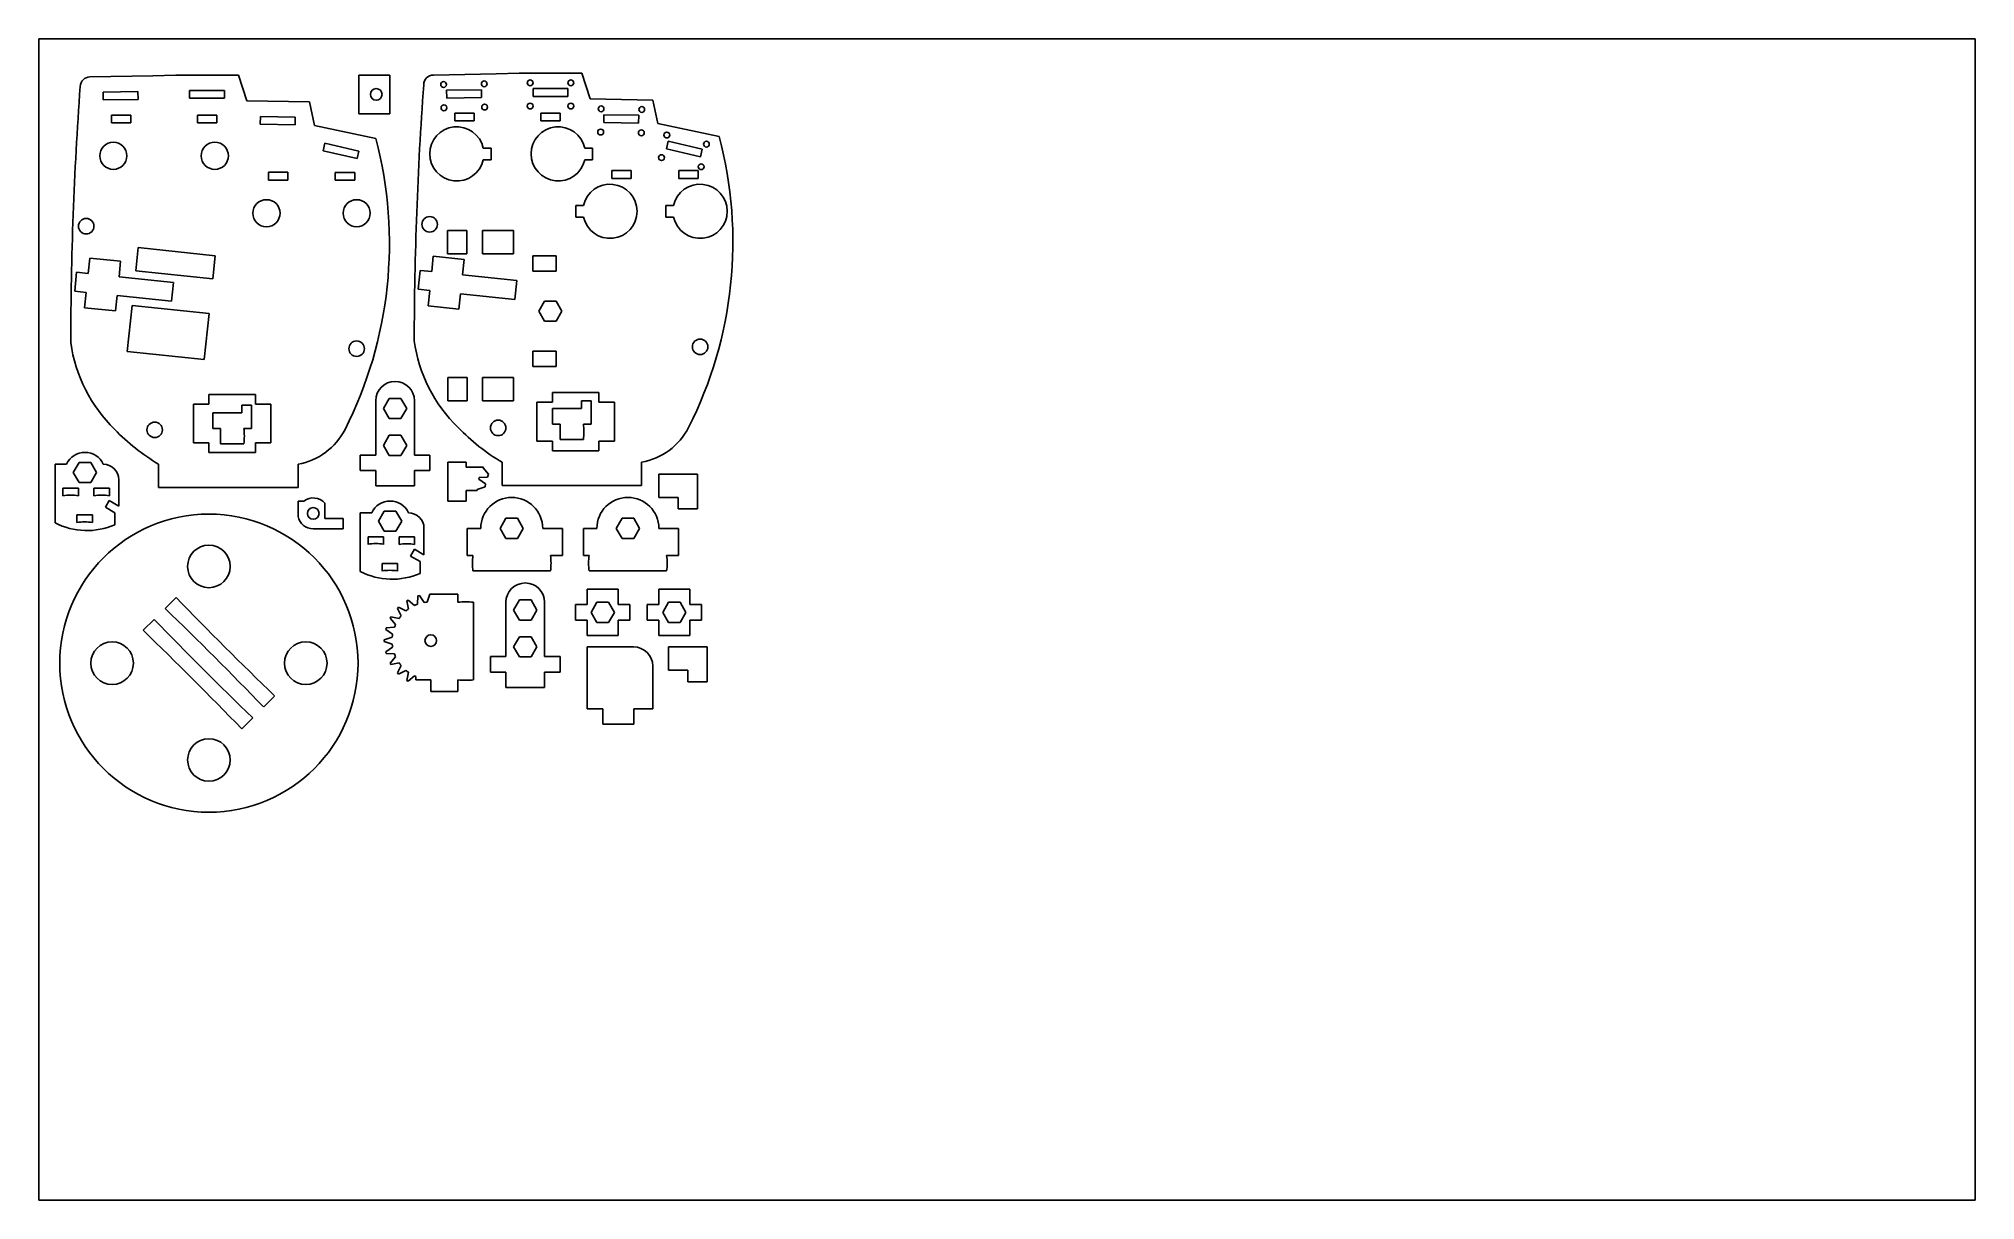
# Model space of a CAD drawing. Header units: millimetres. Extents: x 0 to 500, y 0 to 300.
import ezdxf

# ---------------------------------------------------------------- set-up
doc = ezdxf.new("R2010")
doc.units = ezdxf.units.MM

msp = doc.modelspace()

# ---------------------------------------------------------------- linework, layer by layer
at = {"color": 7, "linetype": 'Continuous'}
for p, q in [((0, 0), (0, 300)), ((0, 300), (500, 300)), ((500, 300), (500, 0)), ((13.22, 290.13), (29.42, 290.41)), ((29.42, 290.41), (35.36, 290.62)), ((51.56, 290.62), (35.36, 290.62)), ((51.56, 290.62), (53.7, 283.95)), ((82.64, 290.62), (90.64, 290.62)), ((82.64, 290.62), (82.64, 280.62)), ((90.64, 290.62), (90.64, 280.62)), ((101.9, 290.62), (118.1, 290.9)), ((118.1, 290.9), (124.04, 291.11)), ((140.24, 291.11), (124.04, 291.11)), ((140.24, 291.11), (142.39, 284.45)), ((16.62, 286.18), (25.62, 286.34)), ((16.62, 286.18), (16.65, 284.18)), ((25.65, 284.34), (25.62, 286.34)), ((38.96, 286.62), (38.96, 284.62)), ((47.96, 286.62), (38.96, 286.62)), ((47.96, 284.62), (47.96, 286.62)), ((105.3, 286.68), (114.3, 286.83)), ((105.3, 286.68), (105.34, 284.68)), ((114.34, 284.83), (114.3, 286.83)), ((127.64, 287.11), (127.64, 285.11)), ((136.64, 287.11), (127.64, 287.11)), ((127.64, 285.11), (136.64, 285.11)), ((136.64, 285.11), (136.64, 287.11)), ((16.65, 284.18), (25.65, 284.34)), ((18.76, 280.26), (23.76, 280.26)), ((18.76, 280.26), (18.76, 278.26)), ((23.76, 278.26), (23.76, 280.26)), ((38.96, 284.62), (47.96, 284.62)), ((40.96, 280.26), (45.96, 280.26)), ((40.96, 280.26), (40.96, 278.26)), ((45.96, 278.26), (45.96, 280.26)), ((53.7, 283.95), (69.9, 283.67)), ((69.9, 283.67), (71.16, 277.59)), ((90.64, 280.62), (82.64, 280.62)), ((105.34, 284.68), (114.34, 284.83)), ((107.44, 280.76), (112.44, 280.76)), ((107.44, 280.76), (107.44, 278.76)), ((112.44, 278.76), (112.44, 280.76)), ((129.64, 280.76), (134.64, 280.76)), ((129.64, 280.76), (129.64, 278.76)), ((134.64, 278.76), (134.64, 280.76)), ((142.39, 284.45), (158.58, 284.16)), ((145.92, 280.38), (145.88, 278.38)), ((154.91, 280.23), (145.92, 280.38)), ((154.88, 278.23), (154.91, 280.23)), ((158.58, 284.16), (159.85, 278.09)), ((18.76, 278.26), (23.76, 278.26)), ((40.96, 278.26), (45.96, 278.26)), ((57.23, 279.89), (57.2, 277.89)), ((57.2, 277.89), (66.19, 277.73)), ((66.23, 279.73), (57.23, 279.89)), ((66.19, 277.73), (66.23, 279.73)), ((71.16, 277.59), (87.01, 274.23)), ((107.44, 278.76), (112.44, 278.76)), ((129.64, 278.76), (134.64, 278.76)), ((145.88, 278.38), (154.88, 278.23)), ((159.85, 278.09), (175.69, 274.72)), ((73.87, 273.01), (73.42, 271.06)), ((73.42, 271.06), (82.19, 269.04)), ((82.64, 270.98), (73.87, 273.01)), ((82.19, 269.04), (82.64, 270.98)), ((114.78, 271.76), (116.78, 271.76)), ((116.78, 271.76), (116.78, 268.76)), ((140.98, 271.76), (142.98, 271.76)), ((142.98, 271.76), (142.98, 268.76)), ((162.55, 273.5), (162.1, 271.55)), ((162.1, 271.55), (170.87, 269.53)), ((171.32, 271.48), (162.55, 273.5)), ((170.87, 269.53), (171.32, 271.48)), ((59.3, 265.51), (64.3, 265.51)), ((59.3, 265.51), (59.3, 263.51)), ((64.3, 263.51), (64.3, 265.51)), ((76.58, 265.43), (81.58, 265.43)), ((76.58, 265.43), (76.58, 263.43)), ((81.58, 263.43), (81.58, 265.43)), ((116.78, 268.76), (114.78, 268.76)), ((142.98, 268.76), (140.98, 268.76)), ((147.98, 265.93), (152.98, 265.93)), ((147.98, 265.93), (147.98, 263.93)), ((152.98, 263.93), (152.98, 265.93)), ((165.27, 265.93), (170.27, 265.93)), ((165.27, 265.93), (165.27, 263.93)), ((170.27, 263.93), (170.27, 265.93)), ((59.3, 263.51), (64.3, 263.51)), ((76.58, 263.43), (81.58, 263.43)), ((147.98, 263.93), (152.98, 263.93)), ((165.27, 263.93), (170.27, 263.93)), ((140.65, 256.93), (138.65, 256.93)), ((138.65, 256.93), (138.65, 253.93)), ((161.93, 256.93), (161.93, 253.93)), ((163.93, 256.93), (161.93, 256.93)), ((110.57, 250.48), (105.57, 250.48)), ((105.57, 250.48), (105.57, 244.48)), ((110.57, 250.48), (110.57, 244.48)), ((122.57, 250.48), (114.57, 250.48)), ((114.57, 250.48), (114.57, 244.48)), ((122.57, 250.48), (122.57, 244.48)), ((138.65, 253.93), (140.65, 253.93)), ((161.93, 253.93), (163.93, 253.93)), ((25.05, 240.09), (25.68, 246.05)), ((45.57, 243.96), (25.68, 246.05)), ((13.19, 243.34), (12.78, 239.36)), ((21.15, 242.51), (13.19, 243.34)), ((20.73, 238.53), (21.15, 242.51)), ((25.05, 240.09), (44.94, 237.99)), ((45.57, 243.96), (44.94, 237.99)), ((97.97, 235.3), (98.48, 240.17)), ((98.48, 240.17), (101.46, 239.86)), ((101.88, 243.84), (101.46, 239.86)), ((109.84, 243), (101.88, 243.84)), ((105.57, 244.48), (110.57, 244.48)), ((109.42, 239.02), (109.84, 243)), ((122.57, 244.48), (114.57, 244.48)), ((127.58, 243.94), (127.58, 239.94)), ((133.58, 243.94), (127.58, 243.94)), ((133.58, 239.94), (133.58, 243.94)), ((9.28, 234.8), (9.79, 239.68)), ((12.78, 239.36), (9.79, 239.68)), ((34.79, 237.05), (20.73, 238.53)), ((34.27, 232.18), (34.79, 237.05)), ((97.97, 235.3), (100.95, 234.99)), ((123.47, 237.55), (109.42, 239.02)), ((122.96, 232.67), (123.47, 237.55)), ((127.58, 239.94), (133.58, 239.94)), ((9.28, 234.8), (12.26, 234.49)), ((11.85, 230.51), (12.26, 234.49)), ((19.8, 229.68), (11.85, 230.51)), ((19.8, 229.68), (20.22, 233.66)), ((20.22, 233.66), (34.27, 232.18)), ((24.11, 231.13), (22.86, 219.2)), ((24.11, 231.13), (44, 229.04)), ((100.53, 231.01), (100.95, 234.99)), ((108.49, 230.17), (100.53, 231.01)), ((108.49, 230.17), (108.9, 234.15)), ((108.9, 234.15), (122.96, 232.67)), ((130.58, 232.23), (129.08, 229.63)), ((133.58, 232.23), (130.58, 232.23)), ((135.08, 229.63), (133.58, 232.23)), ((44, 229.04), (42.75, 217.11)), ((129.08, 229.63), (130.58, 227.03)), ((130.58, 227.03), (133.58, 227.03)), ((133.58, 227.03), (135.08, 229.63)), ((22.86, 219.2), (42.75, 217.11)), ((127.58, 215.32), (127.58, 219.32)), ((127.58, 219.32), (133.58, 219.32)), ((133.58, 215.32), (127.58, 215.32)), ((133.58, 219.32), (133.58, 215.32)), ((110.62, 212.48), (105.62, 212.48)), ((105.62, 212.48), (105.62, 206.48)), ((110.62, 212.48), (110.62, 206.48)), ((122.62, 212.48), (114.62, 212.48)), ((114.62, 212.48), (114.62, 206.48)), ((122.62, 212.48), (122.62, 206.48)), ((39.94, 205.61), (43.94, 205.61)), ((39.94, 195.61), (39.94, 205.61)), ((55.94, 208.11), (43.94, 208.11)), ((43.94, 205.61), (43.94, 208.11)), ((52.44, 203.36), (52.44, 205.36)), ((52.44, 205.36), (54.94, 205.36)), ((54.94, 205.36), (54.94, 199.36)), ((55.94, 208.11), (55.94, 205.61)), ((59.94, 205.61), (55.94, 205.61)), ((59.94, 195.61), (59.94, 205.61)), ((87.01, 192.48), (87.01, 206.48)), ((90.51, 207.08), (89.01, 204.48)), ((93.51, 207.08), (90.51, 207.08)), ((95.01, 204.48), (93.51, 207.08)), ((97.01, 192.48), (97.01, 206.48)), ((105.62, 206.48), (110.62, 206.48)), ((122.62, 206.48), (114.62, 206.48)), ((128.62, 206.1), (132.62, 206.1)), ((128.62, 196.1), (128.62, 206.1)), ((144.62, 208.6), (132.62, 208.6)), ((132.62, 206.1), (132.62, 208.6)), ((140.12, 206.48), (142.62, 206.48)), ((140.12, 204.48), (140.12, 206.48)), ((142.62, 206.48), (142.62, 200.48)), ((144.62, 208.6), (144.62, 206.1)), ((148.62, 206.1), (144.62, 206.1)), ((148.62, 196.1), (148.62, 206.1)), ((44.94, 203.36), (52.44, 203.36)), ((44.94, 199.36), (44.94, 203.36)), ((89.01, 204.48), (90.51, 201.88)), ((90.51, 201.88), (93.51, 201.88)), ((93.51, 201.88), (95.01, 204.48)), ((132.62, 204.48), (140.12, 204.48)), ((132.62, 200.48), (132.62, 204.48)), ((134.62, 200.48), (132.62, 200.48)), ((134.62, 196.48), (134.62, 200.48)), ((140.62, 200.48), (142.62, 200.48)), ((39.94, 195.61), (43.94, 195.61)), ((43.94, 193.11), (43.94, 195.61)), ((46.94, 199.36), (44.94, 199.36)), ((46.94, 195.36), (46.94, 199.36)), ((46.94, 195.36), (52.94, 195.36)), ((52.94, 199.36), (54.94, 199.36)), ((59.94, 195.61), (55.94, 195.61)), ((55.94, 195.61), (55.94, 193.11)), ((90.51, 197.58), (89.01, 194.98)), ((93.51, 197.58), (90.51, 197.58)), ((95.01, 194.98), (93.51, 197.58)), ((128.62, 196.1), (132.62, 196.1)), ((132.62, 193.6), (132.62, 196.1)), ((134.62, 196.48), (140.62, 196.48)), ((148.62, 196.1), (144.62, 196.1)), ((144.62, 196.1), (144.62, 193.6)), ((4.21, 190.11), (4.21, 174.97)), ((7.19, 190.11), (4.21, 190.11)), ((10.43, 190.56), (8.93, 187.96)), ((13.43, 190.56), (10.43, 190.56)), ((14.93, 187.96), (13.43, 190.56)), ((30.96, 190.11), (30.96, 184.11)), ((55.94, 193.11), (43.94, 193.11)), ((66.96, 184.11), (66.96, 190.11)), ((83.01, 192.48), (87.01, 192.48)), ((83.01, 188.48), (83.01, 192.48)), ((89.01, 194.98), (90.51, 192.38)), ((90.51, 192.38), (93.51, 192.38)), ((93.51, 192.38), (95.01, 194.98)), ((101.01, 192.48), (97.01, 192.48)), ((101.01, 188.48), (101.01, 192.48)), ((110.35, 190.6), (105.62, 190.6)), ((105.62, 180.6), (105.62, 190.6)), ((110.35, 190.6), (110.37, 189.35)), ((119.64, 190.6), (119.64, 184.6)), ((144.62, 193.6), (132.62, 193.6)), ((155.64, 184.6), (155.64, 190.6)), ((8.93, 187.96), (10.43, 185.36)), ((10.43, 185.36), (13.43, 185.36)), ((13.43, 185.36), (14.93, 187.96)), ((20.67, 186.11), (20.67, 179.28)), ((87.01, 188.48), (83.01, 188.48)), ((87.01, 184.48), (87.01, 188.48)), ((97.01, 188.48), (101.01, 188.48)), ((97.01, 184.48), (97.01, 188.48)), ((114.84, 189.35), (110.37, 189.35)), ((113.59, 186.24), (113.7, 186.66)), ((115.38, 185.06), (113.59, 186.24)), ((113.7, 186.66), (115.84, 186.8)), ((114.73, 189.16), (114.84, 189.35)), ((116.16, 187.55), (114.73, 189.16)), ((115.27, 184.25), (115.38, 185.06)), ((115.84, 186.8), (116.16, 187.55)), ((160.12, 181.55), (160.12, 187.55)), ((160.12, 187.55), (170.12, 187.55)), ((170.12, 187.55), (170.12, 178.55)), ((6.23, 181.96), (6.23, 183.96)), ((6.23, 183.96), (10.23, 183.96)), ((10.23, 181.96), (10.23, 183.96)), ((14.23, 181.96), (14.23, 183.96)), ((14.23, 183.96), (18.23, 183.96)), ((17.2, 178.97), (18.2, 180.7)), ((18.2, 180.7), (20.67, 179.28)), ((18.23, 181.96), (18.23, 183.96)), ((30.96, 184.11), (66.96, 184.11)), ((66.96, 180.6), (66.96, 176.6)), ((66.96, 180.6), (68.48, 180.6)), ((73.87, 180.06), (73.87, 176.06)), ((87.01, 184.48), (97.01, 184.48)), ((110.35, 180.6), (105.62, 180.6)), ((110.37, 183.35), (110.35, 180.6)), ((110.37, 183.35), (113.23, 183.35)), ((113.23, 183.57), (115.27, 184.25)), ((113.23, 183.35), (113.23, 183.57)), ((119.64, 184.6), (155.64, 184.6)), ((165.12, 181.55), (160.12, 181.55)), ((165.12, 178.55), (165.12, 181.55)), ((9.84, 175.06), (9.84, 177.06)), ((9.84, 177.06), (13.84, 177.06)), ((13.84, 175.06), (13.84, 177.06)), ((17.2, 178.97), (19.67, 177.54)), ((19.67, 177.54), (19.67, 174.49)), ((73.87, 176.06), (78.6, 176.06)), ((78.6, 176.06), (78.6, 173.4)), ((83.01, 177.54), (83.01, 162.4)), ((85.99, 177.54), (83.01, 177.54)), ((89.23, 177.99), (87.73, 175.39)), ((87.73, 175.39), (89.23, 172.8)), ((92.23, 177.99), (89.23, 177.99)), ((93.73, 175.39), (92.23, 177.99)), ((92.23, 172.8), (93.73, 175.39)), ((120.62, 176.14), (119.12, 173.54)), ((123.62, 176.14), (120.62, 176.14)), ((125.12, 173.54), (123.62, 176.14)), ((150.62, 176.14), (149.12, 173.54)), ((153.62, 176.14), (150.62, 176.14)), ((155.12, 173.54), (153.62, 176.14)), ((170.12, 178.55), (165.12, 178.55)), ((78.6, 173.4), (70.88, 173.4)), ((85.03, 171.39), (89.03, 171.39)), ((85.03, 169.39), (85.03, 171.39)), ((89.03, 169.39), (89.03, 171.39)), ((89.23, 172.8), (92.23, 172.8)), ((93.03, 171.39), (97.03, 171.39)), ((93.03, 169.39), (93.03, 171.39)), ((97.03, 169.39), (97.03, 171.39)), ((99.47, 173.54), (99.47, 166.71)), ((110.62, 166.54), (110.62, 173.54)), ((110.62, 173.54), (114.12, 173.54)), ((119.12, 173.54), (120.62, 170.95)), ((120.62, 170.95), (123.62, 170.95)), ((123.62, 170.95), (125.12, 173.54)), ((130.12, 173.54), (135.22, 173.54)), ((135.22, 173.54), (135.22, 166.54)), ((140.62, 166.54), (140.62, 173.54)), ((140.62, 173.54), (144.12, 173.54)), ((149.12, 173.54), (150.62, 170.95)), ((150.62, 170.95), (153.62, 170.95)), ((153.62, 170.95), (155.12, 173.54)), ((160.12, 173.54), (165.22, 173.54)), ((165.22, 173.54), (165.22, 166.54)), ((96, 166.4), (97, 168.13)), ((96, 166.4), (98.47, 164.98)), ((97, 168.13), (99.47, 166.71)), ((112.12, 166.54), (110.62, 166.54)), ((135.22, 166.54), (132.12, 166.54)), ((142.12, 166.54), (140.62, 166.54)), ((165.22, 166.54), (162.12, 166.54)), ((88.64, 162.49), (88.64, 164.49)), ((88.64, 164.49), (92.64, 164.49)), ((92.64, 162.49), (92.64, 164.49)), ((98.47, 164.98), (98.47, 161.92)), ((112.12, 162.54), (132.12, 162.54)), ((142.12, 162.54), (162.12, 162.54)), ((35.45, 155.7), (32.62, 152.87)), ((95.42, 155.03), (95.04, 154.82)), ((97.03, 153.61), (95.42, 155.03)), ((97.91, 156.07), (97.78, 153.92)), ((98.33, 156.18), (97.91, 156.07)), ((99.52, 154.39), (98.33, 156.18)), ((101.01, 156.53), (100.33, 154.49)), ((101.01, 156.53), (108.23, 156.54)), ((108.23, 156.54), (108.23, 154.44)), ((124.12, 155.04), (122.62, 152.44)), ((127.12, 155.04), (124.12, 155.04)), ((128.62, 152.44), (127.12, 155.04)), ((149.62, 157.84), (141.62, 157.84)), ((141.62, 157.84), (141.62, 153.84)), ((149.62, 153.84), (149.62, 157.84)), ((168.12, 157.84), (160.12, 157.84)), ((160.12, 157.84), (160.12, 153.84)), ((168.12, 153.84), (168.12, 157.84)), ((26.97, 147.21), (29.79, 150.04)), ((90.94, 150.72), (90.73, 150.35)), ((90.73, 150.35), (92.15, 148.74)), ((93.05, 150.29), (90.94, 150.72)), ((92.9, 153.17), (92.59, 152.86)), ((92.59, 152.86), (93.55, 150.94)), ((94.82, 152.21), (92.9, 153.17)), ((95.04, 154.82), (95.47, 152.71)), ((112.23, 154.44), (112.23, 134.44)), ((120.62, 140.44), (120.62, 154.44)), ((122.62, 152.44), (124.12, 149.84)), ((127.12, 149.84), (128.62, 152.44)), ((130.62, 140.44), (130.62, 154.44)), ((141.62, 153.84), (138.62, 153.84)), ((138.62, 153.84), (138.62, 149.84)), ((144.12, 154.44), (142.62, 151.84)), ((142.62, 151.84), (144.12, 149.24)), ((147.12, 154.44), (144.12, 154.44)), ((148.62, 151.84), (147.12, 154.44)), ((147.12, 149.24), (148.62, 151.84)), ((149.62, 153.84), (152.62, 153.84)), ((152.62, 149.84), (152.62, 153.84)), ((160.12, 153.84), (157.12, 153.84)), ((157.12, 153.84), (157.12, 149.84)), ((162.62, 154.44), (161.12, 151.84)), ((161.12, 151.84), (162.62, 149.24)), ((165.62, 154.44), (162.62, 154.44)), ((167.12, 151.84), (165.62, 154.44)), ((165.62, 149.24), (167.12, 151.84)), ((168.12, 153.84), (171.12, 153.84)), ((171.12, 149.84), (171.12, 153.84)), ((91.27, 145.44), (89.23, 144.75)), ((89.69, 147.85), (89.58, 147.43)), ((89.58, 147.43), (91.37, 146.24)), ((91.84, 147.98), (89.69, 147.85)), ((124.12, 145.54), (122.62, 142.94)), ((124.12, 149.84), (127.12, 149.84)), ((127.12, 145.54), (124.12, 145.54)), ((128.62, 142.94), (127.12, 145.54)), ((138.62, 149.84), (141.62, 149.84)), ((141.62, 149.84), (141.62, 145.84)), ((141.62, 145.84), (149.62, 145.84)), ((144.12, 149.24), (147.12, 149.24)), ((149.62, 145.84), (149.62, 149.84)), ((149.62, 149.84), (152.62, 149.84)), ((157.12, 149.84), (160.12, 149.84)), ((160.12, 149.84), (160.12, 145.84)), ((160.12, 145.84), (168.12, 145.84)), ((162.62, 149.24), (165.62, 149.24)), ((168.12, 145.84), (168.12, 149.84)), ((168.12, 149.84), (171.12, 149.84)), ((89.23, 144.75), (89.23, 144.32)), ((89.23, 144.32), (91.27, 143.64)), ((91.37, 142.83), (89.58, 141.64)), ((89.58, 141.64), (89.69, 141.22)), ((89.69, 141.22), (91.84, 141.09)), ((92.15, 140.33), (90.73, 138.72)), ((116.62, 136.44), (116.62, 140.44)), ((116.62, 140.44), (120.62, 140.44)), ((122.62, 142.94), (124.12, 140.34)), ((124.12, 140.34), (127.12, 140.34)), ((127.12, 140.34), (128.62, 142.94)), ((134.62, 140.44), (130.62, 140.44)), ((134.62, 136.44), (134.62, 140.44)), ((141.62, 126.94), (141.62, 142.94)), ((141.62, 142.94), (153.55, 142.94)), ((162.62, 136.94), (162.62, 142.94)), ((162.62, 142.94), (172.62, 142.94)), ((172.62, 142.94), (172.62, 133.94)), ((90.73, 138.72), (90.94, 138.35)), ((90.94, 138.35), (93.05, 138.78)), ((93.55, 138.13), (92.59, 136.21)), ((92.59, 136.21), (92.9, 135.9)), ((92.9, 135.9), (94.82, 136.86)), ((95.47, 136.36), (95.04, 134.25)), ((95.42, 134.04), (97.03, 135.46)), ((97.4, 134.44), (97.4, 135.3)), ((120.62, 136.44), (116.62, 136.44)), ((120.62, 132.44), (120.62, 136.44)), ((130.62, 132.44), (130.62, 136.44)), ((130.62, 136.44), (134.62, 136.44)), ((158.55, 137.94), (158.55, 126.94)), ((167.62, 136.94), (162.62, 136.94)), ((167.62, 133.94), (167.62, 136.94)), ((58.08, 127.41), (60.91, 130.24)), ((95.04, 134.25), (95.42, 134.04)), ((101.23, 134.44), (97.4, 134.44)), ((101.23, 131.44), (101.23, 134.44)), ((108.23, 131.44), (101.23, 131.44)), ((108.23, 134.44), (108.23, 131.44)), ((120.62, 132.44), (130.62, 132.44)), ((172.62, 133.94), (167.62, 133.94)), ((145.62, 126.94), (141.62, 126.94)), ((145.62, 122.94), (145.62, 126.94)), ((153.62, 126.94), (158.55, 126.94)), ((153.62, 126.94), (153.62, 122.94)), ((55.25, 124.58), (52.42, 121.75)), ((153.62, 122.94), (145.62, 122.94)), ((500, 0), (0, 0))]:
    msp.add_line(p, q, dxfattribs=at)
for centre, radius in [((87.14, 285.62), 1.5), ((104.53, 288.16), 0.75), ((115.03, 288.35), 0.75), ((126.89, 288.61), 0.75), ((137.39, 288.61), 0.75), ((104.63, 282.16), 0.75), ((115.13, 282.35), 0.75), ((126.89, 282.61), 0.75), ((137.39, 282.61), 0.75), ((145.19, 281.9), 0.75), ((155.69, 281.71), 0.75), ((145.09, 275.9), 0.75), ((155.59, 275.71), 0.75), ((162.16, 275.13), 0.75), ((19.26, 269.76), 3.5), ((45.46, 269.76), 3.5), ((160.81, 269.29), 0.75), ((172.39, 272.77), 0.75), ((171.04, 266.93), 0.75), ((58.8, 254.93), 3.5), ((82.08, 254.93), 3.5), ((12.26, 251.57), 2), ((100.94, 252.06), 2), ((82.08, 219.93), 2), ((170.77, 220.43), 2), ((29.94, 198.99), 2), ((118.62, 199.48), 2), ((43.94, 138.72), 38.5), ((70.88, 177.4), 1.5), ((43.94, 163.72), 5.5), ((101.23, 144.54), 1.5), ((18.94, 138.72), 5.5), ((68.94, 138.72), 5.5), ((43.94, 113.72), 5.5)]:
    msp.add_circle(centre, radius, dxfattribs=at)
for centre, radius, start, end in [((13.22, 287.63), 2.5, 90, 180), ((101.9, 288.12), 2.5, 90, 180), ((946.96, 219.81), 938.7, 175.85691, 179.89531), ((1035.65, 220.3), 938.7, 175.85691, 179.89531), ((107.94, 270.26), 7, 12.3736, 347.6264), ((134.14, 270.26), 7, 12.3736, 347.6264), ((-15.61, 247.07), 106.15, 333.137, 14.8207), ((73.08, 247.57), 106.15, 333.137, 14.8207), ((147.48, 255.43), 7, 192.3736, 167.6264), ((170.77, 255.43), 7, 192.3736, 167.6264), ((46.48, 226.79), 38.57, 187.8466, 225.854), ((135.16, 227.28), 38.57, 187.8466, 225.854), ((92.01, 206.48), 5, 0, 180), ((127.36, 198.48), 13.41, 351.4217, 8.5783), ((57.93, 235.77), 53.03, 223.7293, 239.425), ((39.68, 197.36), 13.41, 351.4217, 8.5783), ((64.02, 206.74), 16.89, 280.0291, 333.137), ((146.62, 236.26), 53.03, 223.7293, 239.425), ((152.7, 207.24), 16.89, 280.0291, 333.137), ((11.93, 187.96), 5.2, 24.3999, 155.6001), ((16.67, 186.11), 4, 0, 90), ((8.23, 168.7), 13.41, 81.4217, 98.5783), ((16.23, 168.7), 13.41, 81.4217, 98.5783), ((70.88, 177.4), 4, 41.519, 126.8699), ((90.73, 175.39), 5.2, 24.3999, 155.6001), ((122.12, 173.54), 8, 0, 180), ((152.12, 173.54), 8, 0, 180), ((11.84, 161.8), 13.41, 81.4217, 98.5783), ((70.88, 177.4), 4, 191.537, 270), ((95.47, 173.54), 4, 0, 90), ((12.44, 190.9), 17.93, 242.6817, 293.7764), ((87.03, 156.19), 13.41, 81.4217, 98.5783), ((95.03, 156.13), 13.41, 81.4217, 98.5783), ((125.38, 164.54), 13.41, 171.4217, 188.5783), ((118.86, 164.54), 13.41, 351.4217, 8.5783), ((155.38, 164.54), 13.41, 171.4217, 188.5783), ((148.86, 164.54), 13.41, 351.4217, 8.5783), ((91.24, 178.33), 17.93, 242.6817, 293.7764), ((90.64, 149.29), 13.41, 81.4217, 98.5783), ((811.8, 906.59), 1080.07, 224.04509, 225.95491), ((125.62, 154.44), 5, 0, 180), ((806.15, 900.93), 1080.07, 224.04509, 225.95491), ((-718.27, -623.48), 1080.07, 44.04509, 45.95491), ((101.23, 144.54), 10, 140.1636, 144.8364), ((101.23, 144.54), 10, 125.1636, 129.8364), ((101.23, 144.54), 10, 110.1636, 114.8364), ((101.23, 144.54), 10, 95.1636, 99.8364), ((110.23, 141.18), 13.41, 81.4217, 98.5783), ((-723.93, -629.14), 1080.07, 44.04509, 45.95491), ((101.23, 144.54), 10, 170.1636, 174.8364), ((101.23, 144.54), 10, 155.1636, 159.8364), ((101.23, 144.54), 10, 185.1636, 189.8364), ((101.23, 144.54), 10, 200.1636, 204.8364), ((153.55, 137.94), 5, 0, 90), ((101.23, 144.54), 10, 215.1636, 219.8364), ((101.23, 144.54), 10, 230.1636, 234.8364), ((101.23, 144.54), 10, 245.1636, 247.5), ((110.23, 147.7), 13.41, 261.4217, 278.5783)]:
    msp.add_arc(centre, radius, start, end, dxfattribs=at)

doc.saveas('drawing.dxf')
